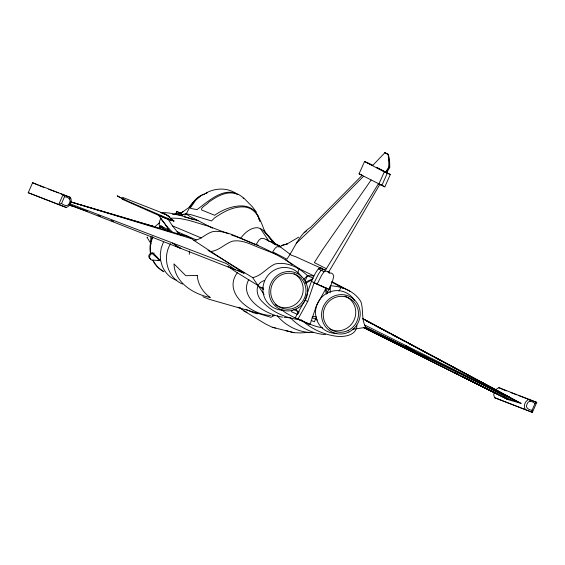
<?xml version="1.0" encoding="UTF-8"?>
<svg xmlns="http://www.w3.org/2000/svg" width="565" height="565" viewBox="0 0 565 565"><rect width="100%" height="100%" fill="white"/><g stroke="black" fill="none" stroke-linecap="round" stroke-linejoin="round"><path stroke-width="0.85" d="M385.542 172.304L388.84 166.979L388.932 161.915L388.148 154.422L384.751 152.642M330.172 292.811L330.398 285.777C342.044 286.356 354.82 291.236 360.929 301.759C363.705 310.157 361.099 319.43 365.845 327.375L352.256 329.346M189.261 254.398L189.487 251.008M356.882 325.052C356.911 336.006 343.033 337.404 334.791 336.027C322.728 334.077 311.075 328.781 302.162 320.355M494.05 392.724L493.761 394.886L494.523 397.661L532.4 412.372L536.75 402.372L498.874 387.661L495.59 389.758M264.229 280.593C254.109 283.531 256.044 296.279 262.577 301.943C272.118 311.937 285.417 318.003 299.069 319.628M297.769 272.86L299.175 268.735C278.432 254.278 255.394 243.331 231.558 235.012M305.312 299.288C309.041 288.906 311.513 277.705 318.42 268.82L320.687 268.184L322.446 268.693M307.72 301.512L305.029 300.107L295.198 317.812L297.889 319.225L307.72 301.512L314.126 282.719L318.561 273.933L321.111 270.225L323.371 269.597L325.129 270.098M297.889 319.225L309.987 324.543L316.555 305.397L326.231 288.037L329.183 289.584L332.736 280.417L333.781 276.045L332.728 273.954L331.168 273.001L329.211 273.248L328.081 271.645L326.323 271.144L324.056 271.772L321.513 275.48L317.078 284.266L329.183 289.584M184.896 215.279L185.482 213.584L190.271 216.6L212.482 228.126M163.405 242.187L161.223 248.042L160.283 254.179L160.622 260.303L162.233 266.115C164.909 272.457 170.001 278.142 176.697 280.254M152.882 237.18C150.452 242.321 149.859 248.19 150.848 253.756M180.998 213.09L174.472 214.1M28.25 192.722L32.6 182.728L70.477 197.439C72.504 201.084 70.187 206.444 66.126 207.433L28.25 192.722L66.126 207.433M61.543 203.52L64.53 196.662L63.216 194.247L58.866 204.248L61.543 203.52C64.219 205.738 68.259 206.995 69.53 202.948C71.621 199.261 67.977 197.136 64.53 196.662M494.523 397.661L532.4 412.372L532.039 410.31L535.027 403.459L536.75 402.372L530.302 399.949M175.475 214.474L176.852 211.381L181.323 213.344M175.708 214.587L176.852 211.381L179.938 213.874M292.147 310.136L291.434 311.732L297.797 314.536M304.973 281.299L307.466 275.692L313.956 275.96L297.084 267.739M385.754 172.113L390.316 174.507L384.829 186.838L359.058 173.836L363.45 163.963M363.726 163.349L364.545 161.505L372.836 165.347M301.562 319.776L301.251 320.475L293.327 317.057L286.088 313.067L281.384 309.726M316.506 317.007L314.366 321.817L311.23 320.44M326.838 293.786L330.045 286.575M378.818 184.197L384.306 171.866L364.545 161.505M256.185 244.412L258.827 240.287L261.136 238.303L264.145 238.614L279.371 246.178L291.363 255.218L295.679 256.701L321.605 268.453M69.735 198.951L70.477 197.439L60.808 193.802M181.612 212.602L180.927 213.93M185.892 213.867L186.365 213.853C190.476 205.166 196.556 195.963 206.345 193.294M339.035 290.996L341.161 287.19M321.188 268.029L320.087 267.718L325.405 270.282L378.423 183.795M379.814 184.402L337.559 257.054L328.83 271.786L328.463 271.603L329.776 272.408M386.615 172.777L389.772 167.388L389.645 162.226L388.508 154.577L385.083 152.783M386.079 172.537L389.306 167.184L389.285 162.07L388.325 154.499L384.913 152.712L372.646 165.503L367.547 162.826M161.046 218.429C158.963 220.95 158.574 224.609 160.036 227.533M170.665 243.649C161.894 257.181 167.388 277.74 182.502 284.075M371.113 180.058L322.594 249.688L314.331 262.591L326.316 268.707M186.365 213.853L191.493 214.813L211.515 220.957L214.509 217.963C223.394 211.833 233.663 206.063 244.836 206.988C258.014 208.725 261.094 222.921 265.472 233.19L267.125 235.04M240.57 238.465C244.483 232.999 250.288 227.702 257.393 227.681C266.348 229.334 269.258 239.631 276.002 244.581M237.371 272.697C221.897 293.143 251.63 314.995 270.684 315.44M183.399 211.536L182.078 212.306L188.788 207.602C192.976 202.263 197.425 195.991 204.608 194.198M362.186 175.305L310.658 227.278C298.73 234.673 294.619 248.473 286.843 259.173L272.676 251.828L275.226 248.134L276.899 246.7L280.297 246.926L281.949 245.443L287.274 243.875L281.949 245.443M248.777 279.619C238.225 298.708 266.963 314.988 282.655 317.156M160.608 226.953L159.316 228.274M363.641 176.174L312.17 228.204L296.208 243.331M303.652 279.371L307.466 275.692L313.038 278.149M201.055 195.582L195.744 200.165L190.49 207.722L190.546 208.393L197.001 209.629C209.968 200.088 226.6 183.865 242.731 197.369L243.579 198.703M179.26 213.528L181.203 212.913M70.922 201.952L192.093 238.84L193.95 240.457C201.5 239.617 206.31 232.907 213.648 231.438C229.821 230.209 243.473 241.248 258.516 245.33M306.767 230.831L304.147 232.681M273.778 315.616L270.946 317.332L258.057 313.398M287.126 243.932L298.765 237.138M305.503 283.369L312.466 279.548M181.633 214.665L185.369 213.902M205.378 193.435C214.587 187.947 227.328 187.199 236.453 193.781M305.044 282.316L313.052 278.686M183.364 214.545L181.252 215.06L172.495 214.34M208.019 250.344L252.654 277.627C261.75 275.777 266.913 267.612 275.028 264.003C286.921 261.418 299.168 267.485 307.466 275.692M535.027 403.459C532.35 401.242 528.31 399.985 527.039 404.032C524.949 407.711 528.593 409.837 532.039 410.31M150.862 259.088A3.037 2.938 -62.3 0 1 150.989 253.268L152.31 252.901M154.153 253.049L152.169 253.6L150.989 253.268M210.35 251.524C219.142 250.874 224.722 243.642 232.709 241.128C241.891 239.602 250.231 244.087 258.459 247.378L277.295 254.773M149.548 225.364L153.044 226.198L79.121 204.396M176.711 233.303L183.385 235.393L70.83 201.924M206.55 192.898L207.496 192.757M124.046 199.473L117.28 195.999L129.18 201.776L173.858 221.014M327.305 271.829L328.675 271.694M193.421 219.552L194.289 219.248L196.549 219.891M279.371 246.178L278.856 246.185M312.544 316.781L315.955 316.513M308.921 332.368L300.375 332.94L293.913 332.672L287.853 331.154M313.144 332.623C299.535 332.778 285.961 326.273 277.337 315.807M160.432 212.694C173.377 211.974 185.708 217.398 198.068 220.689M162.995 213.577L166.23 214.552L170.588 218.238C183.674 217.405 196.14 222.9 208.619 226.219L228.281 233.755M325.475 334.614C312.283 333.682 299.669 327.396 290.579 317.911L284.082 317.255M272.259 315.553L274.491 315.764M184.388 217.045L185.631 217.158M157.423 260.218L160.439 260.557L153.327 253.275L152.169 252.936M161.611 212.991L165.008 214.036L169.839 216.911M322.622 327.848C313.836 326.443 305.792 322.537 297.748 318.935M496.988 393.685L475.285 382.816M183.922 235.4L186.718 236.099L192.093 238.84M239.814 307.579L243.903 310.877L265.804 324.141L272.274 327.248L287.578 331.083M272.274 327.248L275.438 328.039M285.6 330.589L293.913 332.672M257.689 313.165L209.544 299.415L202.877 296.745M362.525 318.519L521.05 403.403L508.38 399.702L505.004 397.817M70.689 201.86L78.281 204.149M257.202 313.822L253.064 312.572L246.121 309.443M181.188 213.916L180.058 213.619M237.816 194.494C227.688 189.812 216.967 196.422 208.768 202.115C207.913 204.191 199.558 207.828 201.79 210.053L214.672 215.279C227.617 205.738 253.925 198.379 259.257 219.82M186.408 217.398L189.536 218.38M189.875 218.5L193.075 219.51M263.452 288.129L259.328 286.759L263.728 289.541M70.272 205.441L72.751 206.274M69.057 204.961L87.398 211.31M170.588 218.238L173.942 221.056L163.165 217.363L160.799 215.957M117.28 195.999L118.735 196.535M39.861 185.913L43.886 187.432M48.724 189.254L54.36 191.373M55.97 191.98L58.393 192.891M510.965 392.675L516.608 394.794M518.218 395.401L527.887 399.038M171.88 220.76L163.462 217.511L122.061 199.148M508.359 396.531L510.11 397.562M69.622 203.64L226.318 263.544L235.471 269.858L230.139 267.358M122.379 197.291L163.822 213.528M98.07 215.406L100.528 216.36M111.171 220.52L113.629 221.48M193.95 240.457L244.038 273.213L69.46 204.735M167.515 218.323L172.452 225.831L201.366 238.02M172.452 225.831L177.156 231.664L196.295 239.927M388.84 166.979L389.772 167.388M384.306 171.866L390.316 174.507M359.058 173.836L362.059 175.157M314.126 282.719L326.231 288.037M158.97 227.872A27.099 26.195 -62.3 0 1 160.248 226.763L163.327 228.119M32.6 182.728L38.243 185.207M498.874 387.661L506.134 390.853M293.736 309.542L299.316 311.993M312.057 317.594L317.629 320.044M301.978 320.793L304.874 322.071M405.515 346.938L414.618 351.197L406.03 345.787M175.546 245.966L180.849 248.452L172.261 243.042M237.766 270.197L244.038 273.213M238.211 307.254L241.869 309.034M243.903 310.877L246.997 312.381M365.117 326.916L521.05 403.403M365.435 327.29L485.201 385.994L510.026 399.399L517.964 401.892L510.718 397.838L364.566 324.946M363.253 327.516L508.38 399.702L364.044 327.495M363.853 327.41L507.54 399.314M280.247 246.206L271.744 241.785L269.032 241.283L260.472 228.67M454.578 372.61L458.512 374.602M462.445 376.594L492.355 391.729M383.684 336.797L398.657 344.353M402.591 346.345L406.532 348.337M411.956 350.554L420.537 354.919M421.32 355.321L427.578 358.507M467.467 378.832L473.724 382.018M173.935 221.042L170.927 219.495M376.636 167.339L384.235 171.322M376.375 167.459L387.308 173.187L381.827 185.518L379.122 184.098M380.266 184.444L384.829 186.838M318.42 268.82L324.056 271.772M320.178 285.374L323.131 286.921M311.442 281.306L317.078 284.266M160.248 226.763L169.352 231.53M307.304 323.138L309.987 324.543M465.306 373.712L458.335 370.019M466.86 374.524L492.44 388.014M362.377 318.498L508.853 396.715M272.895 243.331L275.981 244.977M366.339 320.913L372.413 324.133M331.69 282.168L343.329 288.369M374.729 325.376L381.7 329.091M383.247 329.918L390.217 333.64M391.764 334.466L398.728 338.188M400.281 339.014L404.921 341.493M408.792 343.562L413.439 346.041M414.985 346.868L425.05 352.242M426.596 353.069L433.567 356.79M435.114 357.617L442.077 361.339M443.631 362.165L456.788 369.192M331.839 281.532L350.512 291.526M362.772 318.667L499.841 391.976M165.008 214.036L169.542 216.776M257.972 285.466L235.054 271.384L228.013 266.341M163.97 271.758C159.153 269.053 155.135 264.936 152.875 259.865M285.53 259.646L292.253 264.688M266.842 239.631L268.488 240.867M177.156 231.664L180.539 234.927M243.543 197.799L252.506 206.917L256.418 212.122M182.657 215.731L180.694 213.358M275.988 244.454L263.283 230.273M147.161 237.554L147.606 237.123L147.126 237.484L151.067 243.889M268.234 236.276L274.308 243.077M172.021 231.707L166.597 226.134L158.306 214.834M169.338 231.629L167.198 229.122L160.439 225.802L161.47 226.064L162.572 227.801M161.816 220.068L165.609 224.764L165.34 225.174L167.247 226.869L167.205 227.864L169.895 231.184M295.883 309.013L298.475 313.497M252.654 277.627L264.102 294.499M503.994 396.672L504.34 397.202M525.139 409.18C523.112 405.536 525.429 400.175 529.497 399.187L529.822 401.171M257.894 215.562L259.949 221.558M325.758 287.846L327.644 293.68M325.193 288.962L326.415 294.09M151.046 241.538A17.487 16.901 -62.3 0 1 150.904 236.269M155.177 226.671A17.487 16.901 -62.3 0 1 159.853 222.836M163.638 271.504A27.099 26.195 -62.3 0 1 152.847 260.43M150.452 253.325A27.099 26.195 -62.3 0 1 152.522 236.77M336.761 333.322A21.534 20.813 -62.3 0 1 318.187 302.042A21.534 20.813 -62.3 0 1 354.502 300.516M345.06 296.138A18.108 17.508 -62.3 0 1 354.022 320.193A18.108 17.508 -62.3 0 1 329.798 328.943M294.04 273.757A18.108 17.508 -62.3 0 1 301.053 297.953A18.108 17.508 -62.3 0 1 277.118 305.778M276.454 305.411A18.108 17.508 -62.3 0 1 275.169 304.577M283.588 310.213A21.534 20.813 -62.3 0 1 265.67 278.757A21.534 20.813 -62.3 0 1 301.795 277.217M159.93 260.366L160.185 260.627L153.758 260.175A3.439 3.319 -62.3 0 1 149.711 257.788A3.439 3.319 -62.3 0 1 152.169 253.6L159.952 260.317M197.249 275.423L185.829 275.706L173.978 263.89C174.536 282.606 193.802 294.344 210.321 297.501C203.019 292.599 197.842 284.273 197.249 275.423M298.398 307.756A19.846 19.182 -62.3 0 0 297.621 273.672A19.846 19.182 -62.3 0 0 269.032 292.225A19.846 19.182 -62.3 0 0 298.398 307.756M348.859 332.029A19.846 19.182 -62.3 0 0 352.157 297.988A19.846 19.182 -62.3 0 0 321.662 312.918A19.846 19.182 -62.3 0 0 348.859 332.029M297.522 306.315A18.108 17.508 -62.3 0 0 296.809 275.204A18.108 17.508 -62.3 0 0 270.713 292.14A18.108 17.508 -62.3 0 0 297.522 306.315M348.16 330.483A18.108 17.508 -62.3 0 0 351.176 299.415A18.108 17.508 -62.3 0 0 323.342 313.038A18.108 17.508 -62.3 0 0 348.16 330.483"/></g></svg>
